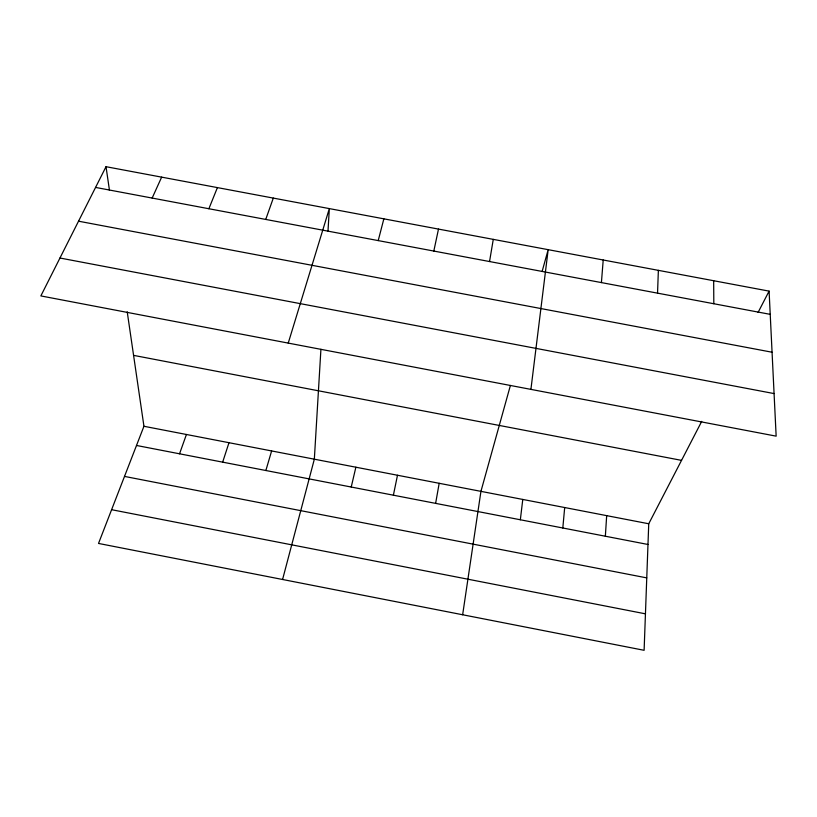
<?xml version="1.0" encoding="UTF-8"?>
<svg xmlns="http://www.w3.org/2000/svg" width="817" height="817" viewBox="0 0 817 817"><rect width="100%" height="100%" fill="white"/><g stroke="black" fill="none" stroke-linecap="round" stroke-linejoin="round"><path stroke-width="1.23" d="M657.542 293.15L658.369 270.356M701.711 421.378L648.739 523.768L644.113 650.301L98.52 543.438L143.945 426.28L127.217 311.818M320.918 349.308L314.341 459.195L282.58 579.488M327.995 231.078L329.333 208.611L288.238 343.099M605.356 536.228L606.674 515.65M601.414 282.59L603.212 260M562.811 527.996L564.69 507.541M520.337 519.775L522.778 499.442M530.917 389.382L548.176 249.675L542.141 271.367M462.647 614.752L480.937 491.364L510.4 385.45M489.546 261.542L493.274 239.371M435.624 503.374L439.178 483.296M393.385 495.194L397.491 475.249M433.817 251.054L438.494 229.097M351.228 487.034L355.875 467.212M378.22 240.596L383.857 218.844M265.862 470.51L271.622 450.943M222.663 462.146L228.985 442.712M265.739 219.436L273.307 198.092M179.546 453.803L186.419 434.491M208.876 208.744L217.404 187.604M152.156 198.071L161.643 177.146M106.016 166.699L40.85 295.917L776.15 436.155L769.093 291.128L106.016 166.699L109.478 190.402M758.074 312.431L769.093 291.128M95.569 187.42L770.227 314.351M78.534 221.193L772.065 352.229M59.958 258.019L774.077 393.58M133.58 355.364L681.541 460.369M143.945 426.28L648.739 523.768M136.5 445.469L647.983 544.479M124.511 476.413L646.758 577.885M111.602 509.696L645.45 613.833M713.67 280.731L713.813 303.74"/></g></svg>
